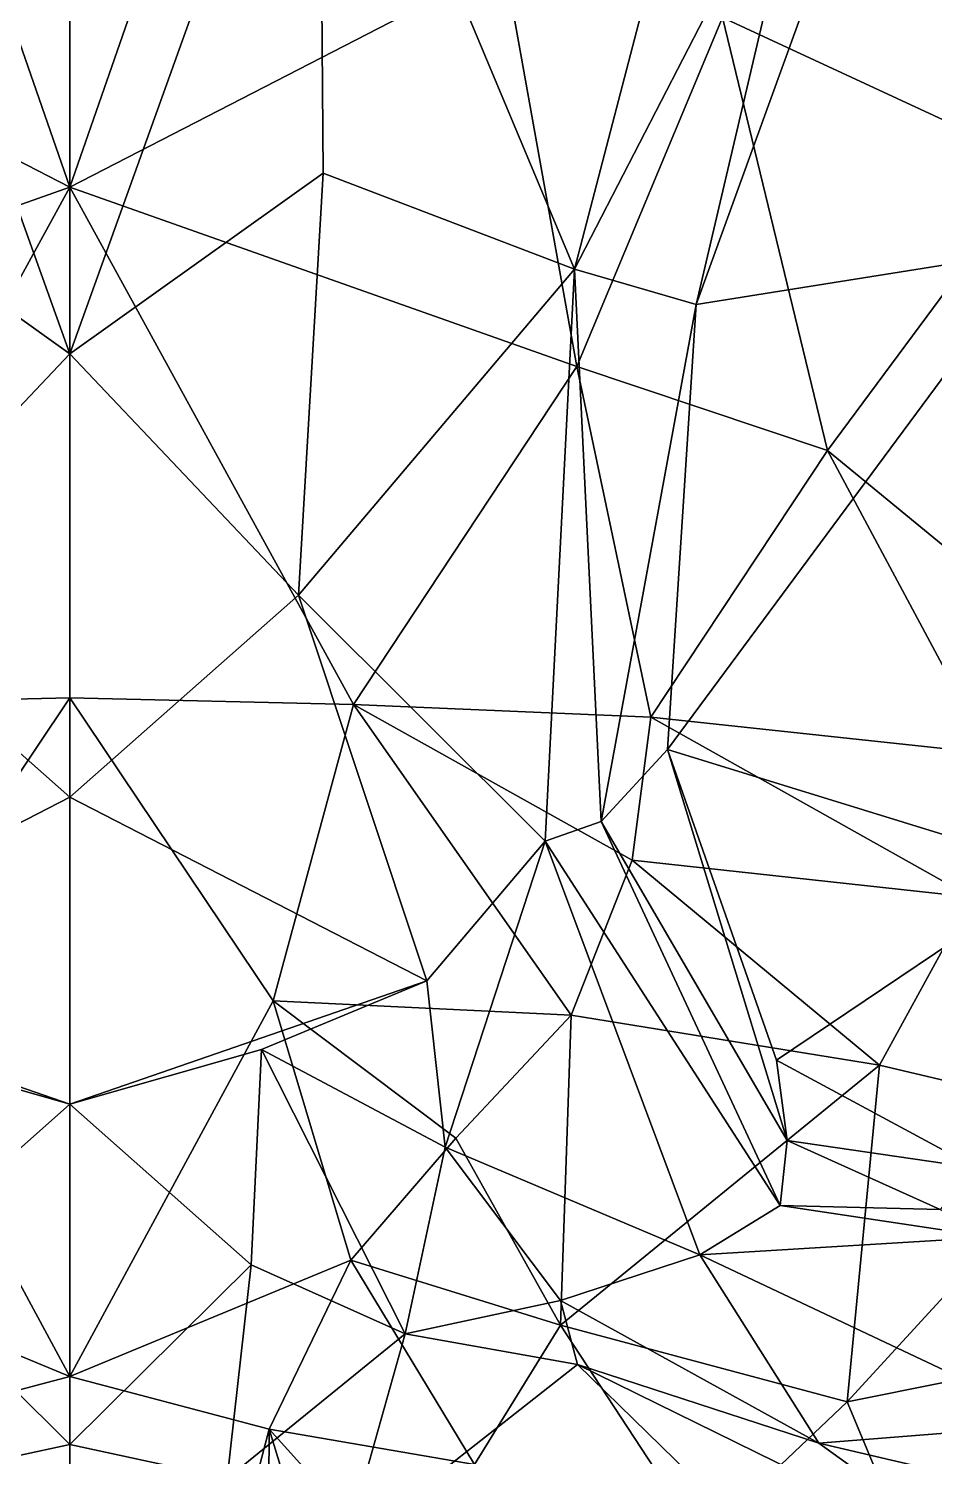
# Model space of a CAD drawing. Extents: x -0.38 to 0.38, y -1.36 to 1.52.
# Drawn here: x -0.0075 to 0.1569, y -0.5602 to -0.3011 of the extents above; entities that cross this region are included whole.
import ezdxf

# ---------------------------------------------------------------- set-up
doc = ezdxf.new("R2010")
doc.units = 0
doc.layers.add('SABTOOTH$LWO', color=1, linetype='CONTINUOUS')

msp = doc.modelspace()

# ---------------------------------------------------------------- linework, layer by layer
at = {"layer": 'SABTOOTH$LWO'}
for points in [[(0, -0.32986, 1.4879), (0, -0.1501, 1.45052), (-0.04866, -0.1899, 1.46086)], [(0, -0.1501, 1.45052), (0, -0.32986, 1.4879), (0.04866, -0.1899, 1.46086)], [(-0.07886, -0.28921, 1.48236), (0, -0.32986, 1.4879), (-0.04866, -0.1899, 1.46086)], [(0, -0.32986, 1.4879), (0.07886, -0.28921, 1.48236), (0.04866, -0.1899, 1.46086)], [(0, -0.20375, 0.70849), (0, -0.36011, 0.70671), (-0.04523, -0.23412, 0.70003)], [(0, -0.36011, 0.70671), (0, -0.20375, 0.70849), (0.04523, -0.23412, 0.70003)], [(0.11842, -0.29908, 1.47258), (0.17591, -0.32573, 1.45129), (0.12589, -0.21099, 1.4324)], [(0.12589, -0.21099, 1.4324), (0.17591, -0.32573, 1.45129), (0.16803, -0.25997, 1.41676)], [(-0.04593, -0.32732, 0.69494), (-0.04523, -0.23412, 0.70003), (0, -0.36011, 0.70671)], [(0.04523, -0.23412, 0.70003), (0.04593, -0.32732, 0.69494), (0, -0.36011, 0.70671)], [(0.09156, -0.34472, 0.70012), (0.04593, -0.32732, 0.69494), (0.04523, -0.23412, 0.70003)], [(0.11622, -0.25007, 0.70788), (0.09156, -0.34472, 0.70012), (0.04523, -0.23412, 0.70003)], [(0.09156, -0.34472, 0.70012), (0.11622, -0.25007, 0.70788), (0.13482, -0.26086, 0.68575)], [(0.17551, -0.3413, 0.53762), (0.11364, -0.35115, 0.66098), (0.14802, -0.25625, 0.67552)], [(0.14802, -0.25625, 0.67552), (0.11364, -0.35115, 0.66098), (0.13482, -0.26086, 0.68575)], [(0.14802, -0.25625, 0.67552), (0.20184, -0.25475, 0.53171), (0.17551, -0.3413, 0.53762)], [(0.13482, -0.26086, 0.68575), (0.11364, -0.35115, 0.66098), (0.09156, -0.34472, 0.70012)], [(-0.09198, -0.36236, 1.48509), (0, -0.32986, 1.4879), (-0.07886, -0.28921, 1.48236)], [(0, -0.32986, 1.4879), (0.09198, -0.36236, 1.48509), (0.07886, -0.28921, 1.48236)], [(0.07886, -0.28921, 1.48236), (0.09198, -0.36236, 1.48509), (0.11842, -0.29908, 1.47258)], [(0.09198, -0.36236, 1.48509), (0.13747, -0.37762, 1.46994), (0.11842, -0.29908, 1.47258)], [(0.11842, -0.29908, 1.47258), (0.13747, -0.37762, 1.46994), (0.17591, -0.32573, 1.45129)], [(0.13747, -0.37762, 1.46994), (0.20853, -0.43598, 1.42712), (0.17591, -0.32573, 1.45129)], [(-0.04145, -0.4039, 0.71654), (-0.04593, -0.32732, 0.69494), (0, -0.36011, 0.70671)], [(0.04593, -0.32732, 0.69494), (0.04145, -0.4039, 0.71654), (0, -0.36011, 0.70671)], [(0.04145, -0.4039, 0.71654), (0.04593, -0.32732, 0.69494), (0.09156, -0.34472, 0.70012)], [(-0.05143, -0.42372, 1.49145), (0, -0.32986, 1.4879), (-0.09198, -0.36236, 1.48509)], [(0, -0.42253, 1.49393), (0, -0.32986, 1.4879), (-0.05143, -0.42372, 1.49145)], [(0, -0.32986, 1.4879), (0.05143, -0.42372, 1.49145), (0.09198, -0.36236, 1.48509)], [(0, -0.32986, 1.4879), (0, -0.42253, 1.49393), (0.05143, -0.42372, 1.49145)], [(0.10841, -0.43189, 0.66907), (0.17551, -0.3413, 0.53762), (0.17941, -0.45378, 0.54299)], [(0.17551, -0.3413, 0.53762), (0.10841, -0.43189, 0.66907), (0.11364, -0.35115, 0.66098)], [(0.09156, -0.34472, 0.70012), (0.08621, -0.44849, 0.74458), (0.04145, -0.4039, 0.71654)], [(0.09641, -0.44492, 0.71416), (0.08621, -0.44849, 0.74458), (0.09156, -0.34472, 0.70012)], [(0.11364, -0.35115, 0.66098), (0.09641, -0.44492, 0.71416), (0.09156, -0.34472, 0.70012)], [(0.10841, -0.43189, 0.66907), (0.09641, -0.44492, 0.71416), (0.11364, -0.35115, 0.66098)], [(0, -0.36011, 0.70671), (0, -0.44054, 0.74065), (-0.04145, -0.4039, 0.71654)], [(0, -0.44054, 0.74065), (0, -0.36011, 0.70671), (0.04145, -0.4039, 0.71654)], [(0.05143, -0.42372, 1.49145), (0.10541, -0.42604, 1.4844), (0.09198, -0.36236, 1.48509)], [(0.09198, -0.36236, 1.48509), (0.10541, -0.42604, 1.4844), (0.13747, -0.37762, 1.46994)], [(0.10541, -0.42604, 1.4844), (0.1669, -0.43259, 1.46243), (0.13747, -0.37762, 1.46994)], [(0.13747, -0.37762, 1.46994), (0.1669, -0.43259, 1.46243), (0.20853, -0.43598, 1.42712)], [(-0.06473, -0.47386, 0.75851), (-0.04145, -0.4039, 0.71654), (0, -0.44054, 0.74065)], [(0.04145, -0.4039, 0.71654), (0.06473, -0.47386, 0.75851), (0, -0.44054, 0.74065)], [(0.06473, -0.47386, 0.75851), (0.04145, -0.4039, 0.71654), (0.08621, -0.44849, 0.74458)], [(-0.05143, -0.42372, 1.49145), (-0.03686, -0.47748, 1.49365), (0, -0.42253, 1.49393)], [(0, -0.54563, 1.50987), (0, -0.42253, 1.49393), (-0.03686, -0.47748, 1.49365)], [(0.03686, -0.47748, 1.49365), (0.05143, -0.42372, 1.49145), (0, -0.42253, 1.49393)], [(0, -0.42253, 1.49393), (0, -0.54563, 1.50987), (0.03686, -0.47748, 1.49365)], [(0.05143, -0.42372, 1.49145), (0.03686, -0.47748, 1.49365), (0.09097, -0.48008, 1.48079)], [(0.09097, -0.48008, 1.48079), (0.10204, -0.45196, 1.48221), (0.05143, -0.42372, 1.49145)], [(0.10204, -0.45196, 1.48221), (0.10541, -0.42604, 1.4844), (0.05143, -0.42372, 1.49145)], [(0.10541, -0.42604, 1.4844), (0.10204, -0.45196, 1.48221), (0.16361, -0.45866, 1.46054)], [(0.16361, -0.45866, 1.46054), (0.1669, -0.43259, 1.46243), (0.10541, -0.42604, 1.4844)], [(0.10841, -0.43189, 0.66907), (0.13011, -0.50283, 0.71974), (0.09641, -0.44492, 0.71416)], [(0.17941, -0.45378, 0.54299), (0.12821, -0.48826, 0.68161), (0.10841, -0.43189, 0.66907)], [(0.10841, -0.43189, 0.66907), (0.12821, -0.48826, 0.68161), (0.13011, -0.50283, 0.71974)], [(-0.06473, -0.47386, 0.75851), (0, -0.44054, 0.74065), (0, -0.49624, 0.78331)], [(0, -0.44054, 0.74065), (0.06473, -0.47386, 0.75851), (0, -0.49624, 0.78331)], [(0.09641, -0.44492, 0.71416), (0.12889, -0.51465, 0.75982), (0.08621, -0.44849, 0.74458)], [(0.13011, -0.50283, 0.71974), (0.12889, -0.51465, 0.75982), (0.09641, -0.44492, 0.71416)], [(0.08621, -0.44849, 0.74458), (0.06808, -0.50406, 0.78814), (0.06473, -0.47386, 0.75851)], [(0.08621, -0.44849, 0.74458), (0.1143, -0.5236, 0.79846), (0.06808, -0.50406, 0.78814)], [(0.12889, -0.51465, 0.75982), (0.1143, -0.5236, 0.79846), (0.08621, -0.44849, 0.74458)], [(0.10204, -0.45196, 1.48221), (0.09097, -0.48008, 1.48079), (0.14689, -0.48915, 1.45925)], [(0.14689, -0.48915, 1.45925), (0.16361, -0.45866, 1.46054), (0.10204, -0.45196, 1.48221)], [(0.17941, -0.45378, 0.54299), (0.16454, -0.50787, 0.68943), (0.12821, -0.48826, 0.68161)], [(0.16361, -0.45866, 1.46054), (0.14689, -0.48915, 1.45925), (0.18815, -0.4989, 1.42758)], [(-0.03473, -0.48633, 0.77188), (-0.06473, -0.47386, 0.75851), (0, -0.49624, 0.78331)], [(0.06473, -0.47386, 0.75851), (0.03473, -0.48633, 0.77188), (0, -0.49624, 0.78331)], [(0.06473, -0.47386, 0.75851), (0.06808, -0.50406, 0.78814), (0.03473, -0.48633, 0.77188)], [(0, -0.54563, 1.50987), (-0.03686, -0.47748, 1.49365), (-0.05096, -0.52454, 1.48921)], [(0.03686, -0.47748, 1.49365), (0, -0.54563, 1.50987), (0.05096, -0.52454, 1.48921)], [(0.05096, -0.52454, 1.48921), (0.07, -0.50243, 1.48352), (0.03686, -0.47748, 1.49365)], [(0.07, -0.50243, 1.48352), (0.09097, -0.48008, 1.48079), (0.03686, -0.47748, 1.49365)], [(0.09097, -0.48008, 1.48079), (0.07, -0.50243, 1.48352), (0.08901, -0.53633, 1.46598)], [(0.08901, -0.53633, 1.46598), (0.14689, -0.48915, 1.45925), (0.09097, -0.48008, 1.48079)], [(-0.0329, -0.5254, 0.80891), (-0.03473, -0.48633, 0.77188), (0, -0.49624, 0.78331)], [(0.03473, -0.48633, 0.77188), (0.0329, -0.5254, 0.80891), (0, -0.49624, 0.78331)], [(0.06081, -0.53788, 0.82604), (0.0329, -0.5254, 0.80891), (0.03473, -0.48633, 0.77188)], [(0.03473, -0.48633, 0.77188), (0.06808, -0.50406, 0.78814), (0.06081, -0.53788, 0.82604)], [(0.14689, -0.48915, 1.45925), (0.08901, -0.53633, 1.46598), (0.14101, -0.55022, 1.43207)], [(0.12821, -0.48826, 0.68161), (0.16454, -0.50787, 0.68943), (0.13011, -0.50283, 0.71974)], [(0.14101, -0.55022, 1.43207), (0.18815, -0.4989, 1.42758), (0.14689, -0.48915, 1.45925)], [(0, -0.55797, 0.84227), (-0.0329, -0.5254, 0.80891), (0, -0.49624, 0.78331)], [(0.0329, -0.5254, 0.80891), (0, -0.55797, 0.84227), (0, -0.49624, 0.78331)], [(0.18815, -0.4989, 1.42758), (0.14101, -0.55022, 1.43207), (0.19526, -0.53933, 1.39002)], [(0.07, -0.50243, 1.48352), (0.05096, -0.52454, 1.48921), (0.08901, -0.53633, 1.46598)], [(0.089, -0.53183, 0.82032), (0.06081, -0.53788, 0.82604), (0.06808, -0.50406, 0.78814)], [(0.06808, -0.50406, 0.78814), (0.1143, -0.5236, 0.79846), (0.089, -0.53183, 0.82032)], [(0.15787, -0.51533, 0.74196), (0.12889, -0.51465, 0.75982), (0.13011, -0.50283, 0.71974)], [(0.13011, -0.50283, 0.71974), (0.16454, -0.50787, 0.68943), (0.15787, -0.51533, 0.74196)], [(0.16711, -0.52039, 0.76869), (0.1143, -0.5236, 0.79846), (0.12889, -0.51465, 0.75982)], [(0.12889, -0.51465, 0.75982), (0.15787, -0.51533, 0.74196), (0.16711, -0.52039, 0.76869)], [(0.17938, -0.55427, 0.83087), (0.1143, -0.5236, 0.79846), (0.16711, -0.52039, 0.76869)], [(-0.05096, -0.52454, 1.48921), (-0.03612, -0.55519, 1.49624), (0, -0.54563, 1.50987)], [(-0.0329, -0.5254, 0.80891), (0, -0.55797, 0.84227), (-0.02855, -0.56416, 0.84918)], [(0.03612, -0.55519, 1.49624), (0.05096, -0.52454, 1.48921), (0, -0.54563, 1.50987)], [(0, -0.55797, 0.84227), (0.0329, -0.5254, 0.80891), (0.02855, -0.56416, 0.84918)], [(0.0329, -0.5254, 0.80891), (0.06081, -0.53788, 0.82604), (0.02855, -0.56416, 0.84918)], [(0.05096, -0.52454, 1.48921), (0.03612, -0.55519, 1.49624), (0.07338, -0.5616, 1.46976)], [(0.07338, -0.5616, 1.46976), (0.08901, -0.53633, 1.46598), (0.05096, -0.52454, 1.48921)], [(0.13589, -0.55774, 0.86445), (0.089, -0.53183, 0.82032), (0.1143, -0.5236, 0.79846)], [(0.17938, -0.55427, 0.83087), (0.13589, -0.55774, 0.86445), (0.1143, -0.5236, 0.79846)], [(0.089, -0.53183, 0.82032), (0.09212, -0.54347, 0.84519), (0.06081, -0.53788, 0.82604)], [(0.09212, -0.54347, 0.84519), (0.089, -0.53183, 0.82032), (0.13589, -0.55774, 0.86445)], [(0.04994, -0.57663, 0.8733), (0.02855, -0.56416, 0.84918), (0.06081, -0.53788, 0.82604)], [(0.06081, -0.53788, 0.82604), (0.09212, -0.54347, 0.84519), (0.04994, -0.57663, 0.8733)], [(0.08901, -0.53633, 1.46598), (0.07338, -0.5616, 1.46976), (0.11461, -0.57535, 1.44046)], [(0.11461, -0.57535, 1.44046), (0.14101, -0.55022, 1.43207), (0.08901, -0.53633, 1.46598)], [(0.15585, -0.58572, 1.40352), (0.19526, -0.53933, 1.39002), (0.14101, -0.55022, 1.43207)], [(0.19526, -0.53933, 1.39002), (0.15585, -0.58572, 1.40352), (0.188, -0.57644, 1.3735)], [(0.09212, -0.54347, 0.84519), (0.1174, -0.56813, 0.90641), (0.04994, -0.57663, 0.8733)], [(0.16753, -0.58053, 0.93716), (0.09212, -0.54347, 0.84519), (0.13589, -0.55774, 0.86445)], [(0.1174, -0.56813, 0.90641), (0.09212, -0.54347, 0.84519), (0.16753, -0.58053, 0.93716)], [(-0.03612, -0.55519, 1.49624), (0, -0.69329, 1.4936), (0, -0.54563, 1.50987)], [(0, -0.69329, 1.4936), (0.03612, -0.55519, 1.49624), (0, -0.54563, 1.50987)], [(0.14101, -0.55022, 1.43207), (0.11461, -0.57535, 1.44046), (0.15585, -0.58572, 1.40352)], [(0.17905, -0.56787, 0.90207), (0.13589, -0.55774, 0.86445), (0.17938, -0.55427, 0.83087)], [(-0.03532, -0.69361, 1.48746), (0, -0.69329, 1.4936), (-0.03612, -0.55519, 1.49624)], [(0, -0.69329, 1.4936), (0.03532, -0.69361, 1.48746), (0.03612, -0.55519, 1.49624)], [(0.03532, -0.69361, 1.48746), (0.0788, -0.69475, 1.46677), (0.03612, -0.55519, 1.49624)], [(0.0788, -0.69475, 1.46677), (0.09127, -0.6163, 1.46408), (0.03612, -0.55519, 1.49624)], [(0.03612, -0.55519, 1.49624), (0.09127, -0.6163, 1.46408), (0.07338, -0.5616, 1.46976)], [(-0.02855, -0.56416, 0.84918), (0, -0.55797, 0.84227), (0, -0.58866, 0.87352)], [(0, -0.55797, 0.84227), (0.02855, -0.56416, 0.84918), (0, -0.58866, 0.87352)], [(0.17905, -0.56787, 0.90207), (0.16753, -0.58053, 0.93716), (0.13589, -0.55774, 0.86445)]]:
    msp.add_3dface(points, dxfattribs=at)

doc.saveas('drawing.dxf')
